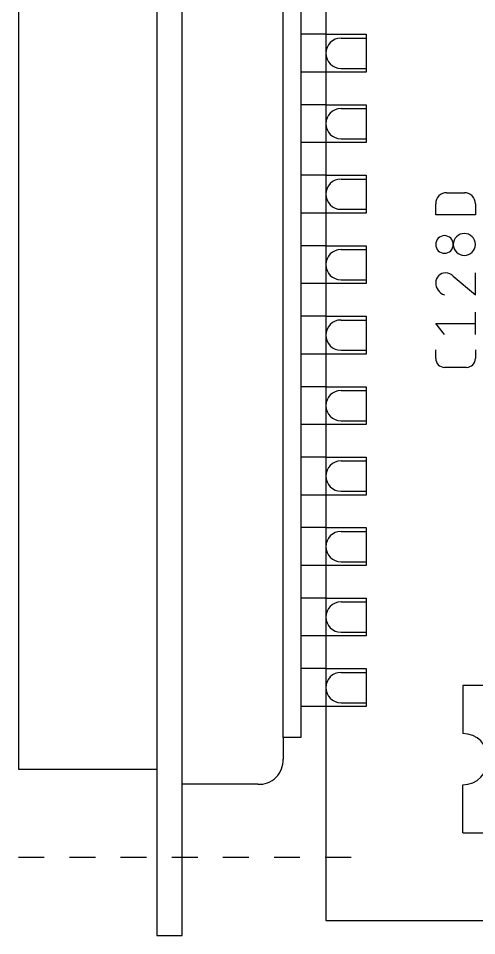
# Model space of a CAD drawing. Extents: x -12.2 to 54.6, y -5.6 to 69.1.
# Drawn here: x -12.2 to 5.98, y -5.6 to 30.77 of the extents above; entities that cross this region are included whole.
import ezdxf

# ---------------------------------------------------------------- set-up
doc = ezdxf.new("R2010")
doc.units = 0
for name, color, linetype in [('20', 30, 'CONTINUOUS'), ('21', 253, 'CONTINUOUS'), ('51', 253, 'CONTINUOUS')]:
    doc.layers.add(name, color=color, linetype=linetype)

msp = doc.modelspace()

# ---------------------------------------------------------------- linework, layer by layer
at = {"layer": '20'}
for p, q in [((0, 47), (0, -5)), ((0, -5), (28, -5))]:
    msp.add_line(p, q, dxfattribs=at)
at = {"layer": '21'}
for p, q in [((-5.7, 0.4), (-5.7, 41.6)), ((-12.2, 41), (-12.2, 1)), ((-6.7, 41), (-6.7, 1)), ((-1.7, 2.25), (-1.7, 39.75)), ((-1, 39.75), (-1, 2.25)), ((0, 30.132), (-1, 30.132)), ((0, 28.632), (-1, 28.632)), ((0, 27.338), (-1, 27.338)), ((0, 25.838), (-1, 25.838)), ((0, 24.544), (-1, 24.544)), ((4.7935, 23.8528), (5.4935, 23.8528)), ((4.3561, 22.9779), (4.3561, 23.4154)), ((5.9309, 23.4154), (5.9309, 22.9779)), ((0, 23.044), (-1, 23.044)), ((5.9309, 22.9779), (4.3561, 22.9779)), ((0, 21.75), (-1, 21.75)), ((5.056, 20.5432), (5.9309, 19.7996)), ((5.9309, 19.7996), (5.9309, 20.6745)), ((0, 20.25), (-1, 20.25)), ((0, 18.956), (-1, 18.956)), ((5.9309, 18.2365), (5.9309, 19.1113)), ((4.7061, 18.2365), (4.3561, 18.6739)), ((4.3561, 18.6739), (5.9309, 18.6739)), ((0, 17.456), (-1, 17.456)), ((4.3561, 17.2791), (4.3561, 17.629)), ((5.9309, 17.629), (5.9309, 17.2791)), ((5.5809, 16.9291), (4.7061, 16.9291)), ((0, 16.162), (-1, 16.162)), ((0, 14.662), (-1, 14.662)), ((0, 13.368), (-1, 13.368)), ((0, 11.868), (-1, 11.868)), ((0, 10.574), (-1, 10.574)), ((0, 9.074), (-1, 9.074)), ((0, 7.78), (-1, 7.78)), ((0, 6.28), (-1, 6.28)), ((0, 4.986), (-1, 4.986)), ((22.1933, 4.3197), (5.4293, 4.3197)), ((5.4293, 4.3197), (5.4293, 2.4148)), ((0, 3.486), (-1, 3.486)), ((-1, 2.25), (-1.7, 2.25)), ((-1.7, 2.25), (-1.7, 1.4)), ((-12.2, 1), (-6.7, 1)), ((-6.7, 1), (-6.7, -5.6)), ((-2.7, 0.4), (-5.7, 0.4)), ((-5.7, -5.6), (-5.7, 0.4)), ((5.4293, -1.5223), (5.4293, 0.3828)), ((5.4293, -1.5223), (22.1933, -1.5223)), ((-11.1714, -2.5), (-12.2, -2.5)), ((-9.1429, -2.5), (-10.1714, -2.5)), ((-7.1143, -2.5), (-8.1429, -2.5)), ((-5.0857, -2.5), (-6.1143, -2.5)), ((-3.0571, -2.5), (-4.0857, -2.5)), ((-1.0286, -2.5), (-2.0571, -2.5)), ((1, -2.5), (-0.0286, -2.5)), ((-6.7, -5.6), (-5.7, -5.6))]:
    msp.add_line(p, q, dxfattribs=at)
for centre, radius, start, end in [((4.7935, 23.4154), 0.4374, 89.9996, 180), ((5.4935, 23.4154), 0.4374, 0, 90), ((5.4935, 21.8001), 0.4374, 90, 270), ((5.4935, 21.8001), 0.4374, 270, 90), ((4.7061, 21.8001), 0.35, 90, 270), ((4.7061, 21.8001), 0.35, 270, 90), ((4.7498, 20.2808), 0.3937, 90, 180), ((4.7498, 20.2516), 0.4229, 43.6028, 89.9999), ((4.8619, 20.2808), 0.5058, 180, 252.055), ((4.7061, 17.2791), 0.35, 180.0005, 270), ((5.5809, 17.2791), 0.35, 270.0005, 360), ((5.4293, 1.3988), 1.016, 270, 90), ((-2.65, 1.35), 0.9513, 266.9872, 3.0128)]:
    msp.add_arc(centre, radius, start, end, dxfattribs=at)
at = {"layer": '51'}
for p, q in [((0, 30.132), (1.6, 30.132)), ((0.6, 29.982), (1.6, 29.982)), ((1.6, 30.132), (1.6, 29.982)), ((1.6, 29.982), (1.6, 28.782)), ((0.6, 28.782), (1.6, 28.782)), ((1.6, 28.782), (1.6, 28.632)), ((1.6, 28.632), (0, 28.632)), ((0, 27.338), (1.6, 27.338)), ((1.6, 27.338), (1.6, 27.188)), ((0.6, 27.188), (1.6, 27.188)), ((1.6, 27.188), (1.6, 25.988)), ((1.6, 25.838), (0, 25.838)), ((0.6, 25.988), (1.6, 25.988)), ((1.6, 25.988), (1.6, 25.838)), ((0, 24.544), (1.6, 24.544)), ((0.6, 24.394), (1.6, 24.394)), ((1.6, 24.544), (1.6, 24.394)), ((1.6, 24.394), (1.6, 23.194)), ((1.6, 23.044), (0, 23.044)), ((0.6, 23.194), (1.6, 23.194)), ((1.6, 23.194), (1.6, 23.044)), ((0, 21.75), (1.6, 21.75)), ((0.6, 21.6), (1.6, 21.6)), ((1.6, 21.75), (1.6, 21.6)), ((1.6, 21.6), (1.6, 20.4)), ((0.6, 20.4), (1.6, 20.4)), ((1.6, 20.4), (1.6, 20.25)), ((1.6, 20.25), (0, 20.25)), ((0, 18.956), (1.6, 18.956)), ((1.6, 18.956), (1.6, 18.806)), ((0.6, 18.806), (1.6, 18.806)), ((1.6, 18.806), (1.6, 17.606)), ((1.6, 17.456), (0, 17.456)), ((0.6, 17.606), (1.6, 17.606)), ((1.6, 17.606), (1.6, 17.456)), ((0, 16.162), (1.6, 16.162)), ((0.6, 16.012), (1.6, 16.012)), ((1.6, 16.162), (1.6, 16.012)), ((1.6, 16.012), (1.6, 14.812)), ((1.6, 14.662), (0, 14.662)), ((0.6, 14.812), (1.6, 14.812)), ((1.6, 14.812), (1.6, 14.662)), ((0, 13.368), (1.6, 13.368)), ((0.6, 13.218), (1.6, 13.218)), ((1.6, 13.368), (1.6, 13.218)), ((1.6, 13.218), (1.6, 12.018)), ((0.6, 12.018), (1.6, 12.018)), ((1.6, 12.018), (1.6, 11.868)), ((1.6, 11.868), (0, 11.868)), ((0, 10.574), (1.6, 10.574)), ((1.6, 10.574), (1.6, 10.424)), ((0.6, 10.424), (1.6, 10.424)), ((1.6, 10.424), (1.6, 9.224)), ((0.6, 9.224), (1.6, 9.224)), ((1.6, 9.224), (1.6, 9.074)), ((1.6, 9.074), (0, 9.074)), ((0, 7.78), (1.6, 7.78)), ((1.6, 7.78), (1.6, 7.63)), ((0.6, 7.63), (1.6, 7.63)), ((1.6, 7.63), (1.6, 6.43)), ((1.6, 6.28), (0, 6.28)), ((0.6, 6.43), (1.6, 6.43)), ((1.6, 6.43), (1.6, 6.28)), ((0, 4.986), (1.6, 4.986)), ((0.6, 4.836), (1.6, 4.836)), ((1.6, 4.986), (1.6, 4.836)), ((1.6, 4.836), (1.6, 3.636)), ((1.6, 3.486), (0, 3.486)), ((0.6, 3.636), (1.6, 3.636)), ((1.6, 3.636), (1.6, 3.486))]:
    msp.add_line(p, q, dxfattribs=at)
for centre in [(0.6, 29.382), (0.6, 26.588), (0.6, 23.794), (0.6, 21), (0.6, 18.206), (0.6, 15.412), (0.6, 12.618), (0.6, 9.824), (0.6, 7.03), (0.6, 4.236)]:
    msp.add_arc(centre, 0.6, 90, 270, dxfattribs=at)

doc.saveas('drawing.dxf')
